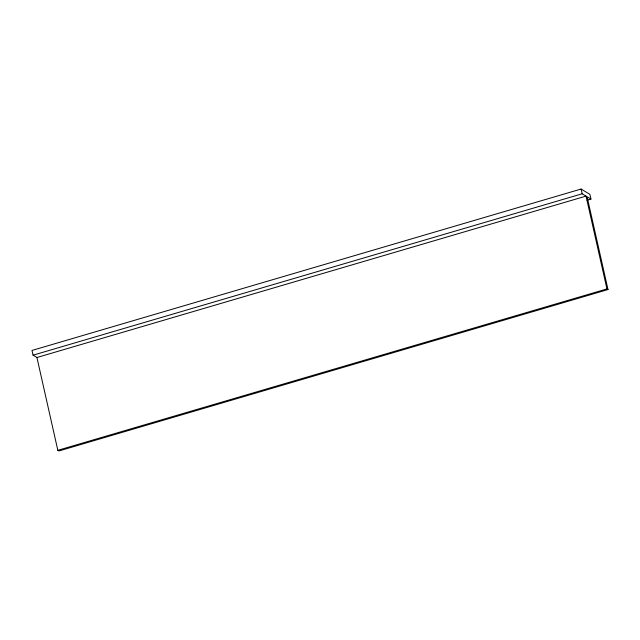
<?xml version="1.0" encoding="UTF-8"?>
<svg xmlns="http://www.w3.org/2000/svg" width="640" height="640" viewBox="0 0 640 640"><rect width="100%" height="100%" fill="white"/><g stroke="black" fill="none" stroke-linecap="round" stroke-linejoin="round"><path stroke-width="0.96" d="M590.944 199.08L589.872 194.344L581.104 189.04L32 350.44L33.064 355.176L36.928 357.512L57.84 450.328L58.896 450.96L608 289.56L587.08 196.744L590.944 199.08L587.104 200.208M33.064 355.176L582.176 193.776L586.032 196.112L606.952 288.92L608 289.56M36.928 357.512L586.032 196.112M57.84 450.328L606.952 288.92M581.104 189.04L582.176 193.776"/></g></svg>
